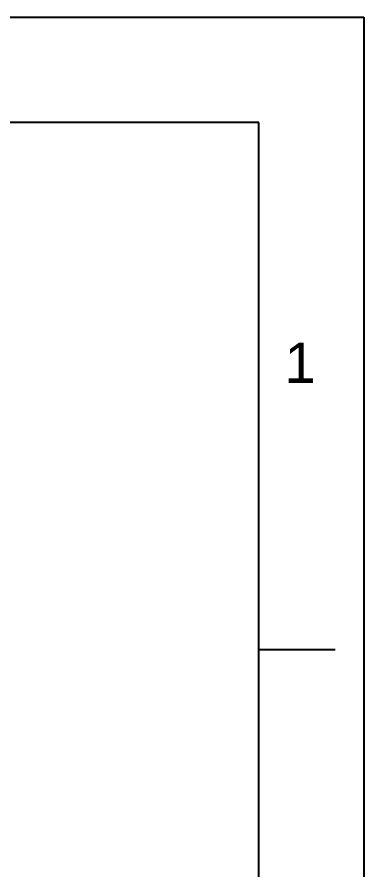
# Model space of a CAD drawing. Header units: inches. Extents: x 5290 to 5884, y -3043 to -2203.
# Drawn here: x 5818.2 to 5884.2, y -2364.4 to -2202.5 of the extents above; entities that cross this region are included whole.
import ezdxf

# ---------------------------------------------------------------- set-up
doc = ezdxf.new("R2010")
doc.units = ezdxf.units.IN
doc.header["$LTSCALE"] = 4.84
doc.header["$MEASUREMENT"] = 0
doc.layers.add('FORM', color=7, linetype='CONTINUOUS')
doc.styles.get("Standard").update_dxf_attribs({"font": 'arial.ttf'})

msp = doc.modelspace()

# ---------------------------------------------------------------- linework, layer by layer
at = {"layer": 'FORM', "color": 7, "linetype": 'Continuous'}
for p, q in [((5290.16, -2202.53), (5884.16, -2202.53)), ((5884.16, -2202.53), (5884.16, -3042.53)), ((5864.16, -2222.53), (5310.16, -2222.53)), ((5864.16, -3022.53), (5864.16, -2222.53)), ((5864.16, -2322.53), (5878.69, -2322.53))]:
    msp.add_line(p, q, dxfattribs=at)

# ---------------------------------------------------------------- texts
at = {"layer": 'FORM', "insert": (5872.01, -2268.13), "char_height": 7.62, "attachment_point": 5}
msp.add_mtext_dynamic_manual_height_columns('1', width=50, gutter_width=12.5, heights=[0], dxfattribs=at)

doc.saveas('drawing.dxf')
